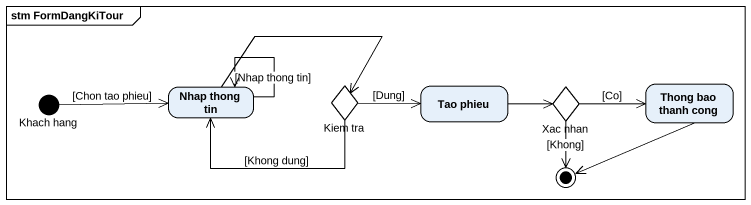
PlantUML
@startuml
mainframe stm FormDangKiTour
hide empty description
state "Khach hang" as Khach_hang <<start>>
state "Nhap thong tin" as Nhap_thong_tin
state "Kiem tra" as Kiem_tra <<choice>>
state "Tao phieu" as Tao_phieu
state "Xac nhan" as Xac_nhan <<choice>>
state "Thong bao thanh cong" as Thong_bao_thanh_cong
Khach_hang -right-> Nhap_thong_tin : [Chon tao phieu]
Nhap_thong_tin --> Nhap_thong_tin : [Nhap thong tin]
Nhap_thong_tin -right-> Kiem_tra
Kiem_tra -left-> Nhap_thong_tin : [Khong dung]
Kiem_tra -right-> Tao_phieu : [Dung]
Tao_phieu -right-> Xac_nhan
Xac_nhan -right-> Thong_bao_thanh_cong : [Co]
Xac_nhan --> [*] : [Khong]
Thong_bao_thanh_cong --> [*]
@enduml
